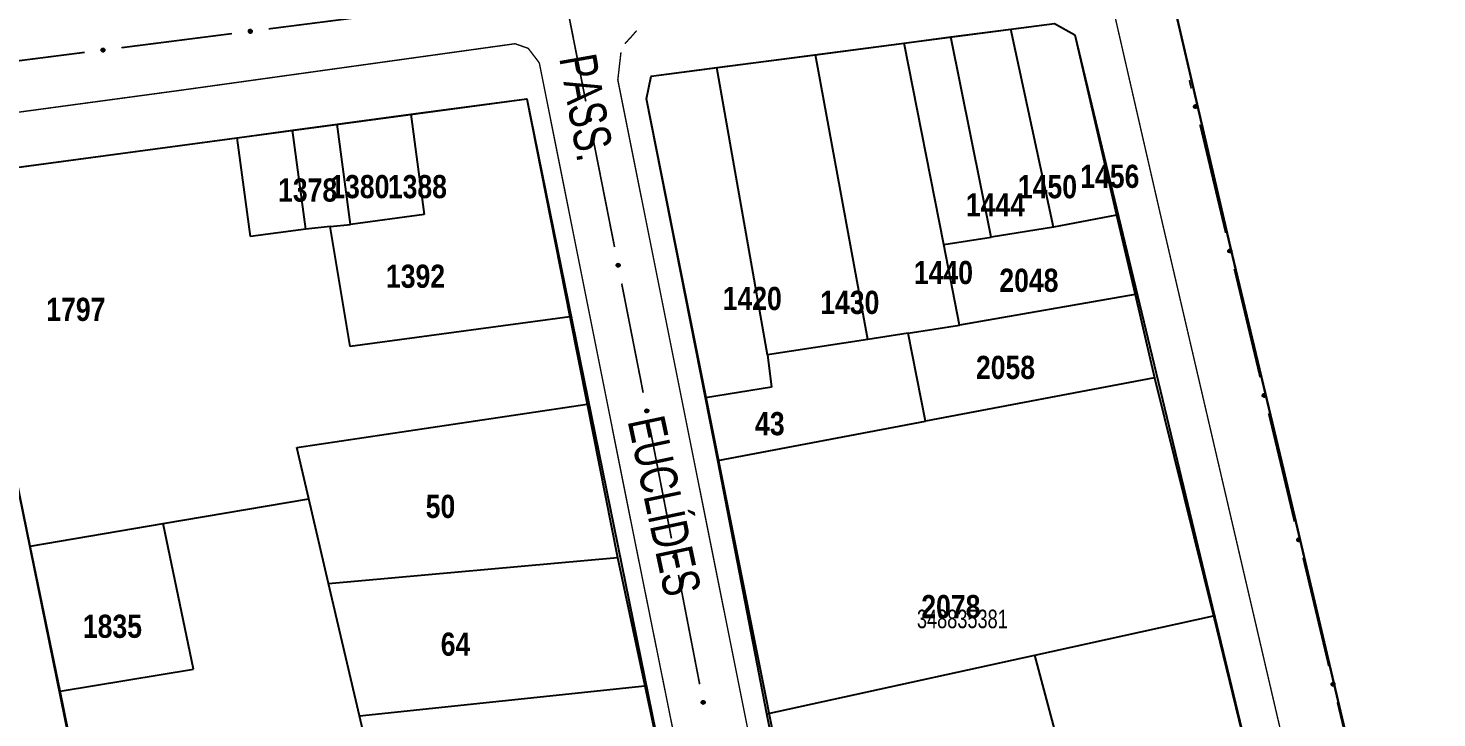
# Model space of a CAD drawing. Extents: x 200120 to 201962, y 4837541 to 4839252.
# Drawn here: x 201560.3 to 201712.1, y 4838849.2 to 4838923.5 of the extents above; entities that cross this region are included whole.
import ezdxf
from ezdxf.enums import TextEntityAlignment as Align

# ---------------------------------------------------------------- set-up
doc = ezdxf.new("R2010")
doc.units = 0
doc.header["$LTSCALE"] = 3
doc.header["$MEASUREMENT"] = 0
for name, color, linetype in [('CD-MALHA-LOTES', 40, 'CONTINUOUS'), ('CD_TXT_QUADRA', 7, 'CONTINUOUS'), ('LM-LIM-SETOR-FISCAL', 7, 'CONTINUOUS'), ('RU-QUADRAS', 210, 'CONTINUOUS'), ('SV-EIXO-RUA-PAV', 20, 'CONTINUOUS'), ('SV-RUA-PAVIM-S-GUIA-C-GUIA', 7, 'CONTINUOUS'), ('SV-TXT-RUA-PAV-S-GUIA-C-GUIA', 7, 'CONTINUOUS'), ('Th_NmrPort', 1, 'CONTINUOUS')]:
    doc.layers.add(name, color=color, linetype=linetype)
doc.styles.add('ARIAL', font='ARIAL.TTF')
doc.styles.get("Standard").update_dxf_attribs({"font": 'swisscbo.ttf'})
doc.linetypes.add('Limite', pattern='A,20,-3,[130,ltypeshp.shx,S=6.35,R=0,X=0,Y=0],-3,20', length=46)

msp = doc.modelspace()

# ---------------------------------------------------------------- linework, layer by layer
at = {"layer": 'CD-MALHA-LOTES'}
for p, q in [((201666.21, 4838923.4), (201670.94, 4838924.02)), ((201670.94, 4838924.02), (201673.11, 4838922.8)), ((201654.75, 4838921.9), (201659.76, 4838922.56)), ((201659.76, 4838922.56), (201666.21, 4838923.4)), ((201664.1, 4838900.99), (201659.76, 4838922.56)), ((201670.84, 4838902.05), (201666.21, 4838923.4)), ((201673.11, 4838922.8), (201677.63, 4838903.35)), ((201645.18, 4838920.65), (201654.75, 4838921.9)), ((201659, 4838900.18), (201654.75, 4838921.9)), ((201627.46, 4838918.33), (201634.55, 4838919.26)), ((201634.55, 4838919.26), (201645.18, 4838920.65)), ((201640.01, 4838888.31), (201634.55, 4838919.26)), ((201650.83, 4838889.96), (201645.18, 4838920.65)), ((201626.97, 4838915.89), (201627.46, 4838918.33)), ((201601.57, 4838914.22), (201614.08, 4838915.9)), ((201614.08, 4838915.9), (201618.72, 4838892.4)), ((201633.32, 4838883.67), (201626.97, 4838915.89)), ((201588.83, 4838912.5), (201593.64, 4838913.15)), ((201593.64, 4838913.15), (201601.57, 4838914.22)), ((201595.08, 4838902.36), (201593.64, 4838913.15)), ((201601.57, 4838914.22), (201603.01, 4838903.42)), ((201552.38, 4838907.58), (201582.88, 4838911.7)), ((201582.88, 4838911.7), (201588.83, 4838912.5)), ((201584.3, 4838901.04), (201582.88, 4838911.7)), ((201590.25, 4838901.83), (201588.83, 4838912.5)), ((201560.57, 4838867.68), (201552.38, 4838907.58)), ((201603.01, 4838903.42), (201595.08, 4838902.36)), ((201677.63, 4838903.35), (201670.84, 4838902.05)), ((201677.63, 4838903.35), (201679.62, 4838894.81)), ((201590.25, 4838901.83), (201584.3, 4838901.04)), ((201592.88, 4838902.12), (201590.25, 4838901.83)), ((201592.88, 4838902.12), (201595.08, 4838902.36)), ((201595.03, 4838889.21), (201592.88, 4838902.12)), ((201659, 4838900.18), (201664.1, 4838900.99)), ((201670.84, 4838902.05), (201664.1, 4838900.99)), ((201660.7, 4838891.5), (201659, 4838900.18)), ((201679.62, 4838894.81), (201660.7, 4838891.5)), ((201679.62, 4838894.81), (201681.71, 4838885.81)), ((201618.72, 4838892.4), (201595.03, 4838889.21)), ((201618.72, 4838892.4), (201620.58, 4838882.98)), ((201655.15, 4838890.64), (201650.83, 4838889.96)), ((201655.15, 4838890.64), (201660.7, 4838891.5)), ((201657.03, 4838881.14), (201655.15, 4838890.64)), ((201650.83, 4838889.96), (201640.01, 4838888.31)), ((201640.01, 4838888.31), (201640.43, 4838884.81)), ((201681.71, 4838885.81), (201657.03, 4838881.14)), ((201681.71, 4838885.81), (201688.06, 4838860.16)), ((201640.43, 4838884.81), (201633.32, 4838883.67)), ((201589.29, 4838878.31), (201620.58, 4838882.98)), ((201620.58, 4838882.98), (201623.84, 4838866.45)), ((201634.66, 4838876.9), (201633.32, 4838883.67)), ((201634.66, 4838876.9), (201657.03, 4838881.14)), ((201590.58, 4838872.76), (201589.29, 4838878.31)), ((201639.93, 4838849.59), (201634.66, 4838876.9)), ((201574.9, 4838870.1), (201590.58, 4838872.76)), ((201592.71, 4838863.65), (201590.58, 4838872.76)), ((201560.57, 4838867.68), (201574.9, 4838870.1)), ((201578.18, 4838854.43), (201574.9, 4838870.1)), ((201563.78, 4838852.03), (201560.57, 4838867.68)), ((201592.71, 4838863.65), (201623.84, 4838866.45)), ((201623.84, 4838866.45), (201626.79, 4838852.62)), ((201596.04, 4838849.38), (201592.71, 4838863.65)), ((201668.83, 4838855.94), (201688.06, 4838860.16)), ((201688.06, 4838860.16), (201691.16, 4838847.48)), ((201639.93, 4838849.59), (201668.83, 4838855.94)), ((201672.26, 4838842.99), (201668.83, 4838855.94)), ((201563.78, 4838852.03), (201578.18, 4838854.43)), ((201596.04, 4838849.38), (201626.79, 4838852.62)), ((201626.79, 4838852.62), (201630.42, 4838835.6)), ((201566.84, 4838837.13), (201563.78, 4838852.03)), ((201598.01, 4838840.94), (201596.04, 4838849.38)), ((201642.73, 4838835.98), (201639.93, 4838849.59))]:
    msp.add_line(p, q, dxfattribs=at)
at = {"layer": 'LM-LIM-SETOR-FISCAL', "linetype": 'Limite', "ltscale": 0.1, "const_width": 0.25}
msp.add_lwpolyline([(201061.47, 4838944.21), (201080.55, 4838915.14), (201093.87, 4838927.05), (201132.52, 4838956.39), (201159.21, 4838974.45), (201226.49, 4839019), (201647.91, 4839078.14), (201676.49, 4838941.35), (201680.12, 4838941.9), (201689.97, 4838899.54), (201695.64, 4838875.82), (201701.83, 4838849.53), (201705.72, 4838833.17), (201725.64, 4838746.02), (201739.56, 4838683.09), (201748.1, 4838649.87), (201789.28, 4838468.11), (201797.06, 4838435.14), (201821.33, 4838330.99), (201830.02, 4838290.7), (201844.05, 4838233.07), (201798.93, 4838229.75), (201783.06, 4838223.87)], dxfattribs=at)
at = {"layer": 'RU-QUADRAS', "color": 6, "linetype": 'Continuous'}
for points in [[(201626.97, 4838915.89), (201627.46, 4838918.33), (201670.94, 4838924.02), (201673.11, 4838922.8), (201705.73, 4838787.08), (201704.46, 4838784.68), (201655.79, 4838782.61), (201653.12, 4838784.91)], [(201552.38, 4838907.58), (201614.08, 4838915.9), (201630.42, 4838835.6), (201640.57, 4838782.11), (201639.95, 4838780.62), (201578.64, 4838778.74)]]:
    msp.add_lwpolyline(points, close=True, dxfattribs=at)
at = {"layer": 'SV-EIXO-RUA-PAV', "const_width": 0.18}
for points in [[(201618.11, 4838927.38), (201620.43, 4838915.61)], [(201586.27, 4838923.43), (201598.17, 4838924.95)], [(201570.4, 4838921.4), (201582.3, 4838922.92)], [(201554.53, 4838919.38), (201566.43, 4838920.9)], [(201685.67, 4838917), (201685.46, 4838917.9)], [(201689.37, 4838901.44), (201686.6, 4838913.11)], [(201621.2, 4838911.68), (201623.53, 4838899.91)], [(201693.08, 4838885.87), (201690.3, 4838897.55)], [(201624.3, 4838895.98), (201626.23, 4838886.17)], [(201626.23, 4838886.17), (201626.25, 4838886.09)], [(201626.25, 4838886.09), (201626.61, 4838884.21)], [(201696.78, 4838870.31), (201694, 4838881.98)], [(201627.37, 4838880.28), (201629.66, 4838868.5)], [(201700.48, 4838854.74), (201697.71, 4838866.42)], [(201630.42, 4838864.57), (201632.7, 4838852.79)], [(201704.19, 4838839.18), (201701.41, 4838850.85)]]:
    msp.add_lwpolyline(points, dxfattribs=at)
at = {"layer": 'SV-EIXO-RUA-PAV'}
for points in [[(201584.13, 4838923.27), (201584.16, 4838923.31), (201584.19, 4838923.33), (201584.23, 4838923.35), (201584.26, 4838923.35), (201584.29, 4838923.35), (201584.33, 4838923.35), (201584.37, 4838923.33), (201584.41, 4838923.3), (201584.43, 4838923.27), (201584.45, 4838923.23), (201584.46, 4838923.2), (201584.46, 4838923.17), (201584.45, 4838923.13), (201584.44, 4838923.09), (201584.4, 4838923.05), (201584.37, 4838923.02), (201584.34, 4838923.01), (201584.3, 4838923), (201584.27, 4838923), (201584.23, 4838923.01), (201584.19, 4838923.02), (201584.16, 4838923.06), (201584.13, 4838923.09), (201584.11, 4838923.12), (201584.11, 4838923.16), (201584.11, 4838923.19), (201584.11, 4838923.23), (201584.13, 4838923.27)], [(201568.26, 4838921.24), (201568.29, 4838921.28), (201568.32, 4838921.31), (201568.35, 4838921.32), (201568.39, 4838921.33), (201568.42, 4838921.33), (201568.46, 4838921.32), (201568.5, 4838921.31), (201568.54, 4838921.28), (201568.56, 4838921.24), (201568.58, 4838921.21), (201568.59, 4838921.17), (201568.59, 4838921.14), (201568.58, 4838921.1), (201568.56, 4838921.06), (201568.53, 4838921.03), (201568.5, 4838921), (201568.47, 4838920.98), (201568.43, 4838920.98), (201568.4, 4838920.98), (201568.36, 4838920.98), (201568.32, 4838921), (201568.28, 4838921.03), (201568.26, 4838921.06), (201568.24, 4838921.1), (201568.24, 4838921.13), (201568.23, 4838921.17), (201568.24, 4838921.2), (201568.26, 4838921.24)], [(201686.06, 4838914.89), (201686.02, 4838914.92), (201685.99, 4838914.95), (201685.97, 4838914.98), (201685.96, 4838915.01), (201685.95, 4838915.05), (201685.96, 4838915.08), (201685.97, 4838915.12), (201685.99, 4838915.17), (201686.03, 4838915.2), (201686.06, 4838915.22), (201686.09, 4838915.23), (201686.12, 4838915.23), (201686.16, 4838915.23), (201686.2, 4838915.22), (201686.24, 4838915.19), (201686.27, 4838915.16), (201686.29, 4838915.13), (201686.3, 4838915.09), (201686.31, 4838915.06), (201686.3, 4838915.02), (201686.29, 4838914.98), (201686.27, 4838914.94), (201686.24, 4838914.91), (201686.21, 4838914.89), (201686.17, 4838914.88), (201686.14, 4838914.88), (201686.1, 4838914.88), (201686.06, 4838914.89)], [(201620.9, 4838913.81), (201620.94, 4838913.78), (201620.97, 4838913.75), (201620.99, 4838913.72), (201620.99, 4838913.68), (201621, 4838913.65), (201620.99, 4838913.61), (201620.98, 4838913.57), (201620.95, 4838913.53), (201620.92, 4838913.5), (201620.89, 4838913.48), (201620.85, 4838913.47), (201620.82, 4838913.47), (201620.78, 4838913.47), (201620.74, 4838913.49), (201620.7, 4838913.52), (201620.67, 4838913.55), (201620.66, 4838913.58), (201620.65, 4838913.61), (201620.64, 4838913.65), (201620.65, 4838913.69), (201620.66, 4838913.73), (201620.69, 4838913.77), (201620.72, 4838913.79), (201620.75, 4838913.81), (201620.79, 4838913.82), (201620.82, 4838913.82), (201620.86, 4838913.82), (201620.9, 4838913.81)], [(201689.76, 4838899.33), (201689.72, 4838899.35), (201689.69, 4838899.38), (201689.67, 4838899.41), (201689.66, 4838899.45), (201689.66, 4838899.48), (201689.66, 4838899.52), (201689.67, 4838899.56), (201689.7, 4838899.6), (201689.73, 4838899.63), (201689.76, 4838899.65), (201689.79, 4838899.66), (201689.83, 4838899.67), (201689.86, 4838899.66), (201689.9, 4838899.65), (201689.95, 4838899.62), (201689.98, 4838899.6), (201689.99, 4838899.56), (201690.01, 4838899.53), (201690.01, 4838899.49), (201690.01, 4838899.46), (201690, 4838899.42), (201689.97, 4838899.38), (201689.94, 4838899.35), (201689.91, 4838899.33), (201689.87, 4838899.32), (201689.84, 4838899.31), (201689.8, 4838899.31), (201689.76, 4838899.33)], [(201623.99, 4838898.11), (201624.03, 4838898.08), (201624.06, 4838898.05), (201624.08, 4838898.02), (201624.09, 4838897.98), (201624.09, 4838897.95), (201624.09, 4838897.91), (201624.08, 4838897.87), (201624.05, 4838897.83), (201624.02, 4838897.8), (201623.98, 4838897.79), (201623.95, 4838897.78), (201623.92, 4838897.77), (201623.88, 4838897.78), (201623.84, 4838897.79), (201623.8, 4838897.82), (201623.77, 4838897.85), (201623.75, 4838897.88), (201623.74, 4838897.92), (201623.74, 4838897.95), (201623.74, 4838897.99), (201623.76, 4838898.03), (201623.78, 4838898.07), (201623.81, 4838898.1), (201623.85, 4838898.11), (201623.88, 4838898.12), (201623.92, 4838898.13), (201623.95, 4838898.12), (201623.99, 4838898.11)], [(201693.47, 4838883.76), (201693.42, 4838883.79), (201693.39, 4838883.82), (201693.37, 4838883.85), (201693.36, 4838883.88), (201693.36, 4838883.92), (201693.36, 4838883.95), (201693.37, 4838883.99), (201693.4, 4838884.04), (201693.43, 4838884.07), (201693.46, 4838884.09), (201693.5, 4838884.1), (201693.53, 4838884.1), (201693.57, 4838884.1), (201693.61, 4838884.09), (201693.65, 4838884.06), (201693.68, 4838884.03), (201693.7, 4838884), (201693.71, 4838883.96), (201693.71, 4838883.93), (201693.71, 4838883.89), (201693.7, 4838883.85), (201693.67, 4838883.81), (201693.64, 4838883.78), (201693.61, 4838883.76), (201693.58, 4838883.75), (201693.54, 4838883.75), (201693.51, 4838883.75), (201693.47, 4838883.76)], [(201627.08, 4838882.41), (201627.12, 4838882.38), (201627.15, 4838882.35), (201627.16, 4838882.32), (201627.17, 4838882.28), (201627.17, 4838882.25), (201627.17, 4838882.21), (201627.16, 4838882.17), (201627.13, 4838882.13), (201627.1, 4838882.1), (201627.06, 4838882.08), (201627.03, 4838882.07), (201627, 4838882.07), (201626.96, 4838882.08), (201626.92, 4838882.09), (201626.88, 4838882.12), (201626.85, 4838882.15), (201626.83, 4838882.18), (201626.82, 4838882.22), (201626.82, 4838882.25), (201626.82, 4838882.29), (201626.84, 4838882.33), (201626.87, 4838882.37), (201626.9, 4838882.4), (201626.93, 4838882.41), (201626.96, 4838882.42), (201627, 4838882.43), (201627.04, 4838882.42), (201627.08, 4838882.41)], [(201697.17, 4838868.2), (201697.13, 4838868.22), (201697.1, 4838868.25), (201697.08, 4838868.28), (201697.07, 4838868.32), (201697.06, 4838868.35), (201697.07, 4838868.39), (201697.08, 4838868.43), (201697.1, 4838868.47), (201697.13, 4838868.5), (201697.17, 4838868.52), (201697.2, 4838868.53), (201697.23, 4838868.54), (201697.27, 4838868.53), (201697.31, 4838868.52), (201697.35, 4838868.49), (201697.38, 4838868.46), (201697.4, 4838868.43), (201697.41, 4838868.4), (201697.42, 4838868.36), (201697.41, 4838868.33), (201697.4, 4838868.29), (201697.38, 4838868.25), (201697.35, 4838868.21), (201697.31, 4838868.2), (201697.28, 4838868.19), (201697.25, 4838868.18), (201697.21, 4838868.18), (201697.17, 4838868.2)], [(201630.12, 4838866.7), (201630.16, 4838866.67), (201630.19, 4838866.64), (201630.2, 4838866.61), (201630.21, 4838866.57), (201630.22, 4838866.54), (201630.21, 4838866.5), (201630.2, 4838866.46), (201630.17, 4838866.42), (201630.14, 4838866.39), (201630.11, 4838866.38), (201630.07, 4838866.37), (201630.04, 4838866.36), (201630, 4838866.37), (201629.96, 4838866.38), (201629.92, 4838866.41), (201629.89, 4838866.44), (201629.87, 4838866.47), (201629.87, 4838866.51), (201629.86, 4838866.54), (201629.87, 4838866.58), (201629.88, 4838866.62), (201629.91, 4838866.66), (201629.94, 4838866.69), (201629.97, 4838866.7), (201630, 4838866.71), (201630.04, 4838866.72), (201630.08, 4838866.72), (201630.12, 4838866.7)], [(201700.87, 4838852.63), (201700.83, 4838852.66), (201700.8, 4838852.69), (201700.78, 4838852.72), (201700.77, 4838852.75), (201700.77, 4838852.79), (201700.77, 4838852.82), (201700.78, 4838852.86), (201700.8, 4838852.9), (201700.84, 4838852.93), (201700.87, 4838852.95), (201700.9, 4838852.97), (201700.94, 4838852.97), (201700.97, 4838852.97), (201701.01, 4838852.95), (201701.06, 4838852.93), (201701.09, 4838852.9), (201701.1, 4838852.87), (201701.11, 4838852.83), (201701.12, 4838852.8), (201701.12, 4838852.76), (201701.1, 4838852.72), (201701.08, 4838852.68), (201701.05, 4838852.65), (201701.02, 4838852.63), (201700.98, 4838852.62), (201700.95, 4838852.62), (201700.91, 4838852.62), (201700.87, 4838852.63)], [(201633.16, 4838850.99), (201633.2, 4838850.96), (201633.23, 4838850.93), (201633.25, 4838850.9), (201633.25, 4838850.87), (201633.26, 4838850.83), (201633.25, 4838850.8), (201633.24, 4838850.76), (201633.21, 4838850.71), (201633.18, 4838850.69), (201633.15, 4838850.67), (201633.11, 4838850.66), (201633.08, 4838850.65), (201633.04, 4838850.66), (201633, 4838850.67), (201632.96, 4838850.7), (201632.93, 4838850.73), (201632.92, 4838850.77), (201632.91, 4838850.8), (201632.9, 4838850.84), (201632.91, 4838850.87), (201632.92, 4838850.91), (201632.95, 4838850.95), (201632.98, 4838850.98), (201633.01, 4838851), (201633.05, 4838851.01), (201633.08, 4838851.01), (201633.12, 4838851.01), (201633.16, 4838850.99)]]:
    msp.add_lwpolyline(points, close=True, dxfattribs=at)
for points in [[(201584.11, 4838923.23), (201584.41, 4838923.3)], [(201584.11, 4838923.21), (201584.42, 4838923.29)], [(201584.11, 4838923.19), (201584.43, 4838923.27)], [(201584.11, 4838923.18), (201584.44, 4838923.25)], [(201584.11, 4838923.16), (201584.45, 4838923.23)], [(201584.11, 4838923.14), (201584.45, 4838923.21)], [(201584.11, 4838923.12), (201584.46, 4838923.2)], [(201584.12, 4838923.25), (201584.39, 4838923.32)], [(201584.12, 4838923.1), (201584.46, 4838923.18)], [(201584.13, 4838923.27), (201584.37, 4838923.33)], [(201584.13, 4838923.09), (201584.46, 4838923.17)], [(201584.14, 4838923.07), (201584.45, 4838923.15)], [(201584.15, 4838923.29), (201584.34, 4838923.34)], [(201584.16, 4838923.31), (201584.33, 4838923.35)], [(201584.16, 4838923.06), (201584.45, 4838923.13)], [(201584.18, 4838923.32), (201584.3, 4838923.35)], [(201584.18, 4838923.04), (201584.44, 4838923.11)], [(201584.19, 4838923.33), (201584.29, 4838923.35)], [(201584.19, 4838923.02), (201584.44, 4838923.09)], [(201584.22, 4838923.02), (201584.41, 4838923.07)], [(201584.23, 4838923.01), (201584.4, 4838923.05)], [(201584.25, 4838923.01), (201584.38, 4838923.04)], [(201584.27, 4838923), (201584.37, 4838923.02)], [(201568.23, 4838921.17), (201568.56, 4838921.24)], [(201568.24, 4838921.2), (201568.54, 4838921.28)], [(201568.24, 4838921.18), (201568.55, 4838921.26)], [(201568.24, 4838921.15), (201568.57, 4838921.23)], [(201568.24, 4838921.13), (201568.58, 4838921.21)], [(201568.24, 4838921.11), (201568.58, 4838921.19)], [(201568.24, 4838921.1), (201568.59, 4838921.17)], [(201568.25, 4838921.22), (201568.51, 4838921.29)], [(201568.25, 4838921.08), (201568.58, 4838921.16)], [(201568.26, 4838921.24), (201568.5, 4838921.31)], [(201568.26, 4838921.06), (201568.59, 4838921.14)], [(201568.27, 4838921.26), (201568.47, 4838921.31)], [(201568.27, 4838921.04), (201568.58, 4838921.12)], [(201568.28, 4838921.03), (201568.58, 4838921.1)], [(201568.29, 4838921.28), (201568.46, 4838921.32)], [(201568.31, 4838921.3), (201568.43, 4838921.32)], [(201568.31, 4838921.02), (201568.57, 4838921.08)], [(201568.32, 4838921.31), (201568.42, 4838921.33)], [(201568.32, 4838921), (201568.56, 4838921.06)], [(201568.35, 4838920.99), (201568.54, 4838921.04)], [(201568.36, 4838920.98), (201568.53, 4838921.03)], [(201568.38, 4838920.98), (201568.51, 4838921.01)], [(201568.4, 4838920.98), (201568.5, 4838921)], [(201685.99, 4838914.95), (201685.95, 4838915.05)], [(201686.04, 4838914.91), (201685.96, 4838915.1)], [(201686.02, 4838914.92), (201685.96, 4838915.08)], [(201686, 4838914.93), (201685.96, 4838915.06)], [(201686.06, 4838914.89), (201685.97, 4838915.12)], [(201686.08, 4838914.89), (201685.98, 4838915.14)], [(201686.1, 4838914.88), (201685.99, 4838915.17)], [(201686.12, 4838914.88), (201686.01, 4838915.18)], [(201686.14, 4838914.88), (201686.03, 4838915.2)], [(201686.15, 4838914.88), (201686.04, 4838915.2)], [(201686.17, 4838914.88), (201686.06, 4838915.22)], [(201686.19, 4838914.89), (201686.08, 4838915.22)], [(201686.21, 4838914.89), (201686.09, 4838915.23)], [(201686.22, 4838914.91), (201686.11, 4838915.23)], [(201686.24, 4838914.91), (201686.12, 4838915.23)], [(201686.25, 4838914.93), (201686.14, 4838915.23)], [(201686.27, 4838914.94), (201686.16, 4838915.23)], [(201686.28, 4838914.97), (201686.18, 4838915.22)], [(201686.29, 4838914.98), (201686.2, 4838915.22)], [(201686.29, 4838915.01), (201686.22, 4838915.2)], [(201686.3, 4838915.02), (201686.24, 4838915.19)], [(201686.3, 4838915.05), (201686.26, 4838915.17)], [(201686.31, 4838915.06), (201686.27, 4838915.16)], [(201620.64, 4838913.65), (201620.67, 4838913.55)], [(201620.65, 4838913.69), (201620.7, 4838913.52)], [(201620.65, 4838913.66), (201620.69, 4838913.54)], [(201620.66, 4838913.73), (201620.74, 4838913.49)], [(201620.66, 4838913.7), (201620.72, 4838913.51)], [(201620.68, 4838913.74), (201620.76, 4838913.48)], [(201620.69, 4838913.77), (201620.78, 4838913.47)], [(201620.7, 4838913.78), (201620.8, 4838913.48)], [(201620.72, 4838913.79), (201620.82, 4838913.47)], [(201620.74, 4838913.8), (201620.84, 4838913.47)], [(201620.75, 4838913.81), (201620.85, 4838913.47)], [(201620.77, 4838913.81), (201620.87, 4838913.48)], [(201620.79, 4838913.82), (201620.89, 4838913.48)], [(201620.81, 4838913.82), (201620.91, 4838913.5)], [(201620.82, 4838913.82), (201620.92, 4838913.5)], [(201620.84, 4838913.82), (201620.94, 4838913.52)], [(201620.86, 4838913.82), (201620.95, 4838913.53)], [(201620.88, 4838913.81), (201620.97, 4838913.55)], [(201620.9, 4838913.81), (201620.98, 4838913.57)], [(201620.92, 4838913.79), (201620.99, 4838913.6)], [(201620.94, 4838913.78), (201620.99, 4838913.61)], [(201620.96, 4838913.76), (201620.99, 4838913.64)], [(201620.97, 4838913.75), (201621, 4838913.65)], [(201689.72, 4838899.35), (201689.66, 4838899.52)], [(201689.7, 4838899.37), (201689.66, 4838899.49)], [(201689.69, 4838899.38), (201689.66, 4838899.48)], [(201689.76, 4838899.33), (201689.67, 4838899.56)], [(201689.74, 4838899.34), (201689.67, 4838899.53)], [(201689.78, 4838899.32), (201689.69, 4838899.58)], [(201689.8, 4838899.31), (201689.7, 4838899.6)], [(201689.82, 4838899.32), (201689.71, 4838899.61)], [(201689.84, 4838899.31), (201689.73, 4838899.63)], [(201689.85, 4838899.32), (201689.74, 4838899.64)], [(201689.87, 4838899.32), (201689.76, 4838899.65)], [(201689.89, 4838899.33), (201689.78, 4838899.66)], [(201689.91, 4838899.33), (201689.79, 4838899.66)], [(201689.92, 4838899.34), (201689.81, 4838899.66)], [(201689.94, 4838899.35), (201689.83, 4838899.67)], [(201689.96, 4838899.36), (201689.85, 4838899.66)], [(201689.97, 4838899.38), (201689.86, 4838899.66)], [(201689.98, 4838899.4), (201689.89, 4838899.65)], [(201690, 4838899.42), (201689.9, 4838899.65)], [(201690, 4838899.44), (201689.93, 4838899.63)], [(201690.01, 4838899.46), (201689.95, 4838899.62)], [(201690.01, 4838899.48), (201689.96, 4838899.6)], [(201690.01, 4838899.49), (201689.98, 4838899.6)], [(201623.74, 4838897.99), (201623.8, 4838897.82)], [(201623.74, 4838897.97), (201623.78, 4838897.84)], [(201623.74, 4838897.95), (201623.77, 4838897.85)], [(201623.75, 4838898), (201623.82, 4838897.81)], [(201623.76, 4838898.03), (201623.84, 4838897.79)], [(201623.77, 4838898.04), (201623.86, 4838897.79)], [(201623.78, 4838898.07), (201623.88, 4838897.78)], [(201623.8, 4838898.08), (201623.89, 4838897.78)], [(201623.81, 4838898.1), (201623.92, 4838897.77)], [(201623.83, 4838898.1), (201623.93, 4838897.78)], [(201623.85, 4838898.11), (201623.95, 4838897.78)], [(201623.86, 4838898.12), (201623.96, 4838897.78)], [(201623.88, 4838898.12), (201623.98, 4838897.79)], [(201623.9, 4838898.12), (201624, 4838897.8)], [(201623.92, 4838898.13), (201624.02, 4838897.8)], [(201623.94, 4838898.12), (201624.03, 4838897.82)], [(201623.95, 4838898.12), (201624.05, 4838897.83)], [(201623.97, 4838898.12), (201624.06, 4838897.86)], [(201623.99, 4838898.11), (201624.08, 4838897.87)], [(201624.01, 4838898.09), (201624.08, 4838897.9)], [(201624.03, 4838898.08), (201624.09, 4838897.91)], [(201624.05, 4838898.06), (201624.09, 4838897.94)], [(201624.06, 4838898.05), (201624.09, 4838897.95)], [(201693.42, 4838883.79), (201693.36, 4838883.95)], [(201693.41, 4838883.8), (201693.36, 4838883.93)], [(201693.39, 4838883.82), (201693.36, 4838883.92)], [(201693.47, 4838883.76), (201693.37, 4838883.99)], [(201693.44, 4838883.78), (201693.37, 4838883.97)], [(201693.49, 4838883.76), (201693.39, 4838884.01)], [(201693.51, 4838883.75), (201693.4, 4838884.04)], [(201693.52, 4838883.75), (201693.42, 4838884.05)], [(201693.54, 4838883.75), (201693.43, 4838884.07)], [(201693.56, 4838883.75), (201693.45, 4838884.07)], [(201693.58, 4838883.75), (201693.46, 4838884.09)], [(201693.59, 4838883.76), (201693.48, 4838884.09)], [(201693.61, 4838883.76), (201693.5, 4838884.1)], [(201693.63, 4838883.77), (201693.51, 4838884.1)], [(201693.64, 4838883.78), (201693.53, 4838884.1)], [(201693.66, 4838883.8), (201693.55, 4838884.09)], [(201693.67, 4838883.81), (201693.57, 4838884.1)], [(201693.68, 4838883.83), (201693.59, 4838884.09)], [(201693.7, 4838883.85), (201693.61, 4838884.09)], [(201693.7, 4838883.88), (201693.63, 4838884.06)], [(201693.71, 4838883.89), (201693.65, 4838884.06)], [(201693.71, 4838883.91), (201693.67, 4838884.04)], [(201693.71, 4838883.93), (201693.68, 4838884.03)], [(201626.82, 4838882.29), (201626.88, 4838882.12)], [(201626.82, 4838882.27), (201626.86, 4838882.14)], [(201626.82, 4838882.25), (201626.85, 4838882.15)], [(201626.83, 4838882.3), (201626.9, 4838882.11)], [(201626.84, 4838882.33), (201626.92, 4838882.09)], [(201626.85, 4838882.34), (201626.94, 4838882.09)], [(201626.87, 4838882.37), (201626.96, 4838882.08)], [(201626.88, 4838882.38), (201626.98, 4838882.08)], [(201626.9, 4838882.4), (201627, 4838882.07)], [(201626.91, 4838882.4), (201627.01, 4838882.08)], [(201626.93, 4838882.41), (201627.03, 4838882.07)], [(201626.95, 4838882.41), (201627.04, 4838882.08)], [(201626.96, 4838882.42), (201627.06, 4838882.08)], [(201626.98, 4838882.42), (201627.08, 4838882.1)], [(201627, 4838882.43), (201627.1, 4838882.1)], [(201627.02, 4838882.42), (201627.11, 4838882.12)], [(201627.04, 4838882.42), (201627.13, 4838882.13)], [(201627.05, 4838882.41), (201627.14, 4838882.16)], [(201627.08, 4838882.41), (201627.16, 4838882.17)], [(201627.1, 4838882.39), (201627.16, 4838882.2)], [(201627.12, 4838882.38), (201627.17, 4838882.21)], [(201627.13, 4838882.36), (201627.17, 4838882.24)], [(201627.15, 4838882.35), (201627.17, 4838882.25)], [(201697.1, 4838868.25), (201697.06, 4838868.35)], [(201697.15, 4838868.21), (201697.07, 4838868.4)], [(201697.13, 4838868.22), (201697.07, 4838868.39)], [(201697.11, 4838868.24), (201697.07, 4838868.36)], [(201697.17, 4838868.2), (201697.08, 4838868.43)], [(201697.19, 4838868.19), (201697.09, 4838868.45)], [(201697.21, 4838868.18), (201697.1, 4838868.47)], [(201697.23, 4838868.19), (201697.12, 4838868.48)], [(201697.25, 4838868.18), (201697.13, 4838868.5)], [(201697.26, 4838868.19), (201697.15, 4838868.5)], [(201697.28, 4838868.19), (201697.17, 4838868.52)], [(201697.3, 4838868.19), (201697.19, 4838868.52)], [(201697.31, 4838868.2), (201697.2, 4838868.53)], [(201697.33, 4838868.21), (201697.22, 4838868.53)], [(201697.35, 4838868.21), (201697.23, 4838868.54)], [(201697.36, 4838868.23), (201697.25, 4838868.53)], [(201697.38, 4838868.25), (201697.27, 4838868.53)], [(201697.39, 4838868.27), (201697.29, 4838868.52)], [(201697.4, 4838868.29), (201697.31, 4838868.52)], [(201697.4, 4838868.31), (201697.33, 4838868.5)], [(201697.41, 4838868.33), (201697.35, 4838868.49)], [(201697.41, 4838868.35), (201697.37, 4838868.47)], [(201697.42, 4838868.36), (201697.38, 4838868.46)], [(201629.86, 4838866.54), (201629.89, 4838866.44)], [(201629.87, 4838866.58), (201629.92, 4838866.41)], [(201629.87, 4838866.56), (201629.9, 4838866.43)], [(201629.88, 4838866.62), (201629.96, 4838866.38)], [(201629.88, 4838866.59), (201629.94, 4838866.4)], [(201629.9, 4838866.64), (201629.98, 4838866.38)], [(201629.91, 4838866.66), (201630, 4838866.37)], [(201629.92, 4838866.67), (201630.02, 4838866.37)], [(201629.94, 4838866.69), (201630.04, 4838866.36)], [(201629.95, 4838866.69), (201630.05, 4838866.37)], [(201629.97, 4838866.7), (201630.07, 4838866.37)], [(201629.99, 4838866.71), (201630.09, 4838866.37)], [(201630, 4838866.71), (201630.11, 4838866.38)], [(201630.02, 4838866.71), (201630.12, 4838866.39)], [(201630.04, 4838866.72), (201630.14, 4838866.39)], [(201630.06, 4838866.71), (201630.15, 4838866.41)], [(201630.08, 4838866.72), (201630.17, 4838866.42)], [(201630.09, 4838866.71), (201630.18, 4838866.45)], [(201630.12, 4838866.7), (201630.2, 4838866.46)], [(201630.14, 4838866.68), (201630.2, 4838866.49)], [(201630.16, 4838866.67), (201630.21, 4838866.5)], [(201630.17, 4838866.66), (201630.21, 4838866.53)], [(201630.19, 4838866.64), (201630.22, 4838866.54)], [(201700.83, 4838852.66), (201700.77, 4838852.82)], [(201700.81, 4838852.67), (201700.77, 4838852.8)], [(201700.8, 4838852.69), (201700.77, 4838852.79)], [(201700.87, 4838852.63), (201700.78, 4838852.86)], [(201700.85, 4838852.64), (201700.78, 4838852.84)], [(201700.89, 4838852.62), (201700.79, 4838852.88)], [(201700.91, 4838852.62), (201700.8, 4838852.9)], [(201700.93, 4838852.62), (201700.82, 4838852.91)], [(201700.95, 4838852.62), (201700.84, 4838852.93)], [(201700.96, 4838852.62), (201700.85, 4838852.94)], [(201700.98, 4838852.62), (201700.87, 4838852.95)], [(201701, 4838852.63), (201700.89, 4838852.96)], [(201701.02, 4838852.63), (201700.9, 4838852.97)], [(201701.03, 4838852.64), (201700.92, 4838852.96)], [(201701.05, 4838852.65), (201700.94, 4838852.97)], [(201701.06, 4838852.67), (201700.96, 4838852.96)], [(201701.08, 4838852.68), (201700.97, 4838852.97)], [(201701.09, 4838852.7), (201701, 4838852.96)], [(201701.1, 4838852.72), (201701.01, 4838852.95)], [(201701.11, 4838852.75), (201701.04, 4838852.93)], [(201701.12, 4838852.76), (201701.06, 4838852.93)], [(201701.12, 4838852.78), (201701.07, 4838852.91)], [(201701.12, 4838852.8), (201701.09, 4838852.9)], [(201632.92, 4838850.91), (201633, 4838850.67)], [(201632.94, 4838850.93), (201633.02, 4838850.67)], [(201632.95, 4838850.95), (201633.04, 4838850.66)], [(201632.96, 4838850.96), (201633.06, 4838850.66)], [(201632.98, 4838850.98), (201633.08, 4838850.65)], [(201633, 4838850.98), (201633.09, 4838850.66)], [(201633.01, 4838851), (201633.11, 4838850.66)], [(201633.03, 4838851), (201633.13, 4838850.66)], [(201633.05, 4838851.01), (201633.15, 4838850.67)], [(201633.07, 4838851), (201633.16, 4838850.68)], [(201633.08, 4838851.01), (201633.18, 4838850.69)], [(201633.1, 4838851), (201633.2, 4838850.71)], [(201633.12, 4838851.01), (201633.21, 4838850.71)], [(201633.14, 4838851), (201633.22, 4838850.74)], [(201633.16, 4838850.99), (201633.24, 4838850.76)], [(201633.18, 4838850.98), (201633.24, 4838850.78)], [(201633.2, 4838850.96), (201633.25, 4838850.8)], [(201633.22, 4838850.95), (201633.25, 4838850.82)], [(201633.23, 4838850.93), (201633.26, 4838850.83)], [(201632.9, 4838850.84), (201632.93, 4838850.73)], [(201632.91, 4838850.87), (201632.96, 4838850.7)], [(201632.91, 4838850.85), (201632.94, 4838850.72)], [(201632.92, 4838850.89), (201632.98, 4838850.7)]]:
    msp.add_lwpolyline(points, dxfattribs=at)
at = {"layer": 'SV-RUA-PAVIM-S-GUIA-C-GUIA', "const_width": 0.15}
for points in [[(201677.2, 4838925.85), (201682.29, 4838903.66)], [(201624.64, 4838921.83), (201625.28, 4838922.52)], [(201625.28, 4838922.52), (201625.91, 4838923.24)], [(201576.61, 4838916.79), (201612.81, 4838921.83)], [(201612.81, 4838921.83), (201614.23, 4838921.33), (201615.42, 4838919.77)], [(201623.88, 4838917.93), (201624.22, 4838920.91)], [(201615.42, 4838919.77), (201625.02, 4838871.7)], [(201642.9, 4838822.87), (201623.88, 4838917.93)], [(201549.17, 4838913.08), (201576.61, 4838916.79)], [(201682.29, 4838903.66), (201710.04, 4838784.44)], [(201625.02, 4838871.7), (201632.59, 4838834.13)]]:
    msp.add_lwpolyline(points, dxfattribs=at)

# ---------------------------------------------------------------- texts
at = {"layer": 'CD_TXT_QUADRA', "color": 7, "linetype": 'Continuous', "style": 'ARIAL', "width": 0.7}
msp.add_text('348835381', height=2, dxfattribs=at).set_placement((201656.11, 4838858.83))
at = {"layer": 'SV-TXT-RUA-PAV-S-GUIA-C-GUIA', "style": 'ARIAL', "width": 0.7}
for s, rotation, p in [('PASS.', 280, (201617.56, 4838920.29)), ('EUCLÍDES', 282, (201624.92, 4838881.17))]:
    msp.add_text(s, height=4, rotation=rotation, dxfattribs=at).set_placement(p)
at = {"layer": 'Th_NmrPort', "color": 1}
for s, p in [('1456', (201673.71, 4838907.54)), ('1378', (201587.27, 4838906.06)), ('1380', (201592.9, 4838906.43)), ('1388', (201599.1, 4838906.43)), ('1450', (201666.99, 4838906.42)), ('1444', (201661.38, 4838904.46)), ('1392', (201598.9, 4838896.77)), ('1440', (201655.78, 4838897.17)), ('2048', (201664.99, 4838896.33)), ('1420', (201635.18, 4838894.37)), ('1430', (201645.69, 4838893.95)), ('1797', (201562.3, 4838893.2)), ('2058', (201662.47, 4838886.94)), ('43', (201638.67, 4838880.88)), ('50', (201603.18, 4838871.96)), ('2078', (201656.58, 4838861.16)), ('1835', (201566.24, 4838859.04)), ('64', (201604.8, 4838857.11))]:
    msp.add_text(s, height=2.5, dxfattribs=at).set_placement(p, align=Align.MIDDLE_LEFT)

doc.saveas('drawing.dxf')
